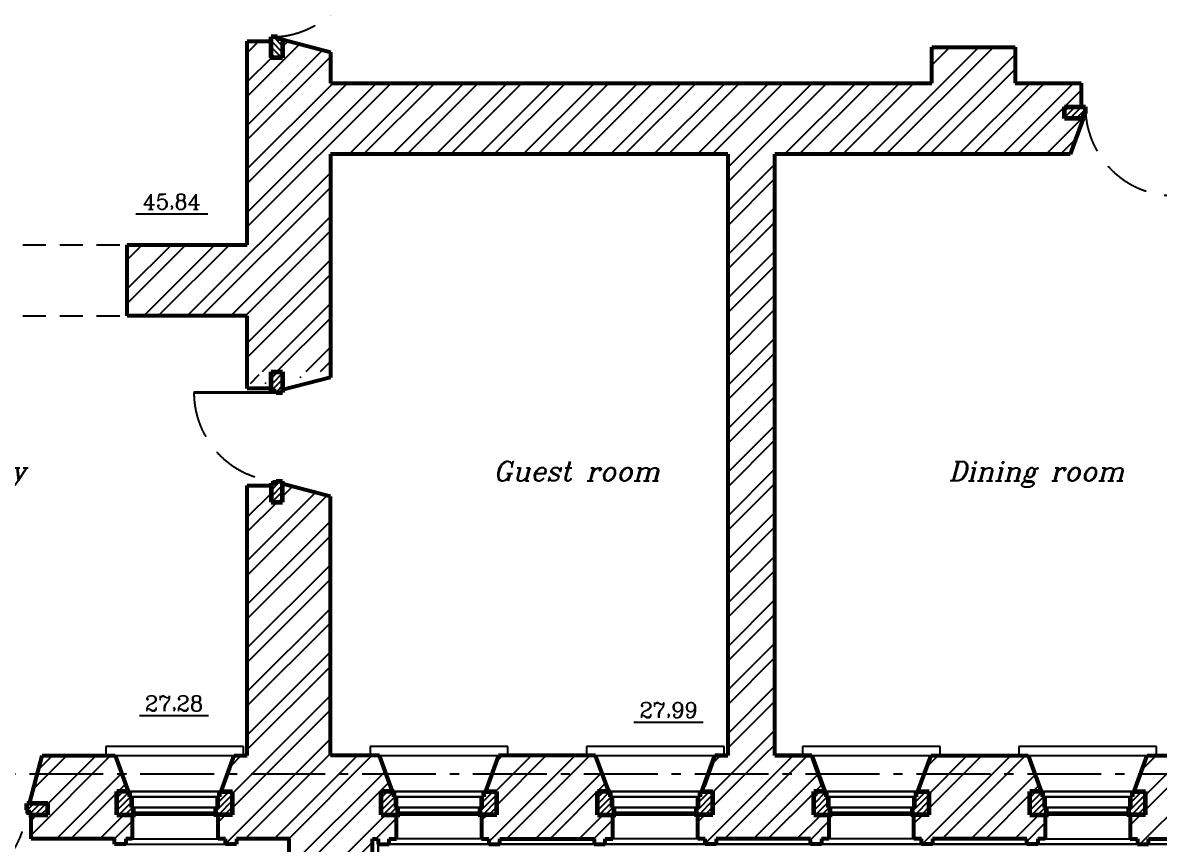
# Model space of a CAD drawing. Header units: millimetres. Extents: x 60 to 102290, y 34 to 65730.
# Drawn here: x 26999 to 39299, y 10881 to 19776 of the extents above; entities that cross this region are included whole.
import ezdxf
from ezdxf.enums import TextEntityAlignment as Align

# ---------------------------------------------------------------- set-up
doc = ezdxf.new("R2010")
doc.units = ezdxf.units.MM
for name, pattern in [('GOST2.303 4', [7, 5, -2, 0]), ('GOST2.303 6', [12, 8, -1.5, 1, -1.5]), ('SS2', [4, 2.5, -1.5])]:
    doc.linetypes.add(name, pattern=pattern)
doc.layers.add('axes', color=40, linetype='GOST2.303 6')
doc.layers.add('text', color=177, linetype='Continuous')
doc.styles.add('GOST 2.304', font='romanc.shx', dxfattribs={"oblique": 15})

msp = doc.modelspace()

# ---------------------------------------------------------------- linework, layer by layer
at = {"lineweight": 53, "ltscale": 100}
for p, q in [((29429.6, 17371), (29429.6, 19575.7)), ((29429.6, 19575.7), (29687.1, 19575.7)), ((29812.1, 19592.5), (30329.6, 19456.2)), ((30329.6, 19456.2), (30329.6, 19121)), ((36839.3, 19121), (36839.3, 19511)), ((36839.3, 19511), (37739.3, 19511)), ((37739.3, 19511), (37739.3, 19121)), ((30329.6, 19121), (36839.3, 19121)), ((37739.3, 19121), (38453.9, 19121)), ((38453.9, 19121), (38453.9, 18863.5)), ((38477.1, 18738.5), (38333.9, 18351)), ((34629.3, 18351), (30329.6, 18351)), ((30329.6, 18351), (30329.6, 15936.2)), ((34629.3, 18351), (34629.3, 11841)), ((35139.3, 11841), (35139.3, 18351)), ((37294.3, 18351), (35139.3, 18351)), ((38333.9, 18351), (37294.3, 18351)), ((28129.6, 16601), (28129.6, 17371)), ((28129.6, 17371), (29429.6, 17371)), ((29429.6, 16601), (28129.6, 16601)), ((29429.6, 15815.7), (29429.6, 16601)), ((30329.6, 15936.2), (29812.1, 15799.9)), ((29687.1, 15815.7), (29429.6, 15815.7)), ((29679.6, 15815.7), (29687.1, 15815.7)), ((29429.6, 11841), (29429.6, 14765.7)), ((29429.6, 14765.7), (29687.1, 14765.7)), ((30329.6, 14646.2), (29812.1, 14782.5)), ((30329.6, 11841), (30329.6, 14646.2)), ((27073.1, 11323.5), (27209.4, 11841)), ((27209.4, 11841), (27999.3, 11841)), ((27999.3, 11841), (28141.1, 11451)), ((29147.5, 11451), (29289.3, 11841)), ((29289.3, 11841), (29429.6, 11841)), ((30859.3, 11841), (30329.6, 11841)), ((31001.1, 11451), (30859.3, 11841)), ((32149.3, 11841), (32007.5, 11451)), ((33199.3, 11841), (32149.3, 11841)), ((33341.1, 11451), (33199.3, 11841)), ((34347.5, 11451), (34489.3, 11841)), ((34489.3, 11841), (34369.3, 11511)), ((34629.3, 11841), (34489.3, 11841)), ((34489.3, 11841), (34629.3, 11841)), ((35539.3, 11841), (35139.3, 11841)), ((35139.3, 11841), (35539.3, 11841)), ((35659.3, 11511), (35539.3, 11841)), ((35539.3, 11841), (35681.1, 11451)), ((36687.5, 11451), (36829.3, 11841)), ((36829.3, 11841), (37294.3, 11841)), ((37294.3, 11841), (37879.3, 11841)), ((37879.3, 11841), (38021.1, 11451)), ((39027.5, 11451), (39169.3, 11841)), ((39169.3, 11841), (40739.3, 11841)), ((27089.9, 10941), (27089.9, 11198.5)), ((28184.3, 11201), (28184.3, 10941)), ((29114.3, 10941), (29114.3, 11201)), ((31044.3, 10941), (31044.3, 11201)), ((31964.3, 11191), (31964.3, 11201)), ((31964.3, 11201), (31964.3, 10941)), ((33384.3, 10941), (33384.3, 11201)), ((34304.3, 10941), (34304.3, 11201)), ((35724.3, 11191), (35724.3, 11201)), ((35724.3, 11201), (35724.3, 10941)), ((36644.3, 10941), (36644.3, 11201)), ((38064.3, 11191), (38064.3, 11201)), ((38064.3, 11201), (38064.3, 10941)), ((38984.3, 11191), (38984.3, 11201)), ((38984.3, 11201), (38984.3, 10941)), ((27994.3, 10941), (27089.9, 10941)), ((27994.3, 10881), (27994.3, 10941)), ((28114.3, 10881), (27994.3, 10881)), ((28184.3, 10941), (28114.3, 10941)), ((28114.3, 10941), (28114.3, 10881)), ((29194.3, 10941), (29114.3, 10941)), ((29194.3, 10881), (29194.3, 10941)), ((29314.3, 10881), (29194.3, 10881)), ((29884.3, 10941), (29314.3, 10941)), ((29314.3, 10941), (29314.3, 10881)), ((29884.3, 9956.1), (29884.3, 10941)), ((30784.3, 9971.1), (30784.3, 10941)), ((30784.3, 10941), (30844.3, 10941)), ((30844.3, 10941), (30844.3, 10881)), ((30844.3, 10881), (30964.3, 10881)), ((30964.3, 10881), (30964.3, 10941)), ((30964.3, 10941), (31044.3, 10941)), ((31964.3, 10941), (32044.3, 10941)), ((32044.3, 10941), (32044.3, 10881)), ((32044.3, 10881), (32164.3, 10881)), ((32164.3, 10881), (32164.3, 10941)), ((32164.3, 10941), (33184.3, 10941)), ((33184.3, 10941), (33184.3, 10881)), ((33184.3, 10881), (33304.3, 10881)), ((33304.3, 10881), (33304.3, 10941)), ((33304.3, 10941), (33384.3, 10941)), ((34384.3, 10941), (34304.3, 10941)), ((34384.3, 10881), (34384.3, 10941)), ((34504.3, 10881), (34384.3, 10881)), ((35524.3, 10941), (34504.3, 10941)), ((34504.3, 10941), (34504.3, 10881)), ((35524.3, 10881), (35524.3, 10941)), ((35644.3, 10881), (35524.3, 10881)), ((35724.3, 10941), (35644.3, 10941)), ((35644.3, 10941), (35644.3, 10881)), ((36724.3, 10941), (36644.3, 10941)), ((36724.3, 10881), (36724.3, 10941)), ((36844.3, 10881), (36724.3, 10881)), ((37864.3, 10941), (36844.3, 10941)), ((36844.3, 10941), (36844.3, 10881)), ((37864.3, 10881), (37864.3, 10941)), ((37984.3, 10881), (37864.3, 10881)), ((38064.3, 10941), (37984.3, 10941)), ((37984.3, 10941), (37984.3, 10881)), ((38984.3, 10941), (39064.3, 10941)), ((39064.3, 10941), (39064.3, 10881)), ((39064.3, 10881), (39184.3, 10881)), ((39184.3, 10881), (39184.3, 10941)), ((39184.3, 10941), (41444.3, 10941))]:
    msp.add_line(p, q, dxfattribs=at)
at = {"lineweight": 25, "ltscale": 100}
for p, q in [((29429.6, 19450.2), (29555.1, 19575.7)), ((29687.1, 19579.1), (29812.1, 19454.1)), ((29712.2, 19621.3), (29812.1, 19521.5)), ((29799.6, 19601.3), (29812.1, 19588.8)), ((29812.1, 19518.4), (29870.8, 19577.1)), ((29429.6, 18978.8), (29995.1, 19544.3)), ((29429.6, 18664.5), (30243.9, 19478.8)), ((29687.1, 19511.8), (29802.5, 19396.3)), ((29687.1, 19444.4), (29735.2, 19396.3)), ((36188.2, 18351), (37348.2, 19511)), ((36345.3, 18351), (37505.3, 19511)), ((36839.3, 19473.6), (36876.7, 19511)), ((36839.3, 19316.5), (37033.8, 19511)), ((29429.6, 18507.3), (30329.6, 19407.3)), ((29429.6, 19135.9), (29690, 19396.3)), ((36659.6, 18351), (37739.3, 19430.7)), ((36816.8, 18351), (37739.3, 19273.5)), ((29429.6, 18193), (30357.7, 19121)), ((29429.6, 17721.5), (30829.1, 19121)), ((29429.6, 18035.8), (30514.8, 19121)), ((29429.6, 17564.4), (30986.3, 19121)), ((30530.6, 18351), (31300.6, 19121)), ((30687.8, 18351), (31457.8, 19121)), ((31002.1, 18351), (31772.1, 19121)), ((31159.2, 18351), (31929.2, 19121)), ((31473.5, 18351), (32243.5, 19121)), ((31630.7, 18351), (32400.7, 19121)), ((31945, 18351), (32715, 19121)), ((32102.1, 18351), (32872.1, 19121)), ((32416.4, 18351), (33186.4, 19121)), ((32573.6, 18351), (33343.6, 19121)), ((32887.9, 18351), (33657.9, 19121)), ((33045.1, 18351), (33815.1, 19121)), ((33359.4, 18351), (34129.4, 19121)), ((33516.5, 18351), (34286.5, 19121)), ((33830.8, 18351), (34600.8, 19121)), ((33988, 18351), (34758, 19121)), ((34302.3, 18351), (35072.3, 19121)), ((34459.5, 18351), (35229.5, 19121)), ((34773.8, 18351), (35543.8, 19121)), ((34930.9, 18351), (35700.9, 19121)), ((35245.2, 18351), (36015.2, 19121)), ((35402.4, 18351), (36172.4, 19121)), ((35716.7, 18351), (36486.7, 19121)), ((35873.8, 18351), (36643.8, 19121)), ((37131.1, 18351), (37901.1, 19121)), ((37288.2, 18351), (38058.2, 19121)), ((37602.5, 18351), (38372.5, 19121)), ((37759.7, 18351), (38453.9, 19045.3)), ((38390, 18863.5), (38274.6, 18748.1)), ((38322.6, 18863.5), (38274.6, 18815.5)), ((38457.3, 18863.5), (38332.3, 18738.5)), ((38499.6, 18838.4), (38399.7, 18738.5)), ((38074, 18351), (38461.5, 18738.5)), ((38479.6, 18751.1), (38467, 18738.5)), ((38231.2, 18351), (38394.1, 18514)), ((34629.3, 18206.6), (34773.8, 18351)), ((34629.3, 18049.4), (34930.9, 18351)), ((34629.3, 17735.1), (35139.3, 18245.1)), ((28780.6, 16601), (30329.6, 18150.1)), ((34629.3, 17577.9), (35139.3, 18087.9)), ((28937.8, 16601), (30329.6, 17992.9)), ((34629.3, 17263.6), (35139.3, 17773.6)), ((29252.1, 16601), (30329.6, 17678.6)), ((34629.3, 17106.5), (35139.3, 17616.5)), ((29409.2, 16601), (30329.6, 17521.5)), ((28129.6, 17364.5), (28136.2, 17371)), ((28129.6, 16893), (28607.7, 17371)), ((28129.6, 17207.3), (28293.4, 17371)), ((28129.6, 16735.8), (28764.8, 17371)), ((28309.1, 16601), (29079.1, 17371)), ((28466.3, 16601), (29236.3, 17371)), ((34629.3, 16792.2), (35139.3, 17302.2)), ((29429.6, 16307.1), (30329.6, 17207.1)), ((34629.3, 16635), (35139.3, 17145)), ((29429.6, 16150), (30329.6, 17050)), ((29595, 16001), (30329.6, 16735.7)), ((34629.3, 16320.7), (35139.3, 16830.7)), ((34629.3, 16163.5), (35139.3, 16673.5)), ((29747.1, 15996), (30329.6, 16578.5)), ((34629.3, 15849.2), (35139.3, 16359.2)), ((30066.4, 16001), (30329.6, 16264.2)), ((34629.3, 15692.1), (35139.3, 16202.1)), ((29759.4, 15996), (29687.1, 15923.8)), ((29692, 15996), (29687.1, 15991.2)), ((30223.6, 16001), (30329.6, 16107.1)), ((29465, 15871), (29559.6, 15965.7)), ((29622.1, 15871), (29632.1, 15881)), ((29679.6, 15928.5), (29687.1, 15936)), ((29812.1, 15981.4), (29687.1, 15856.4)), ((29812.1, 15914.1), (29689.1, 15791)), ((30001.1, 15935.7), (30011.1, 15945.7)), ((30097.7, 15875.1), (30103.6, 15881)), ((34629.3, 15377.8), (35139.3, 15887.8)), ((29812.1, 15846.7), (29743.1, 15777.7)), ((29812.1, 15779.4), (29803.8, 15771)), ((34629.3, 15220.6), (35139.3, 15730.6)), ((34629.3, 14906.3), (35139.3, 15416.3)), ((34629.3, 14749.2), (35139.3, 15259.2)), ((34629.3, 14434.8), (35139.3, 14944.8)), ((29429.6, 14735.6), (29459.7, 14765.7)), ((29787, 14811.3), (29687.1, 14711.5)), ((29699.7, 14791.3), (29687.1, 14778.8)), ((29812.1, 14769.1), (29687.1, 14644.1)), ((34629.3, 14277.7), (35139.3, 14787.7)), ((29429.6, 13949.8), (30168.4, 14688.6)), ((29429.6, 14421.3), (29687.1, 14678.8)), ((29429.6, 13792.7), (30292.8, 14655.9)), ((29812.1, 14701.8), (29696.7, 14586.3)), ((29812.1, 14646.6), (29919.7, 14754.2)), ((29429.6, 14264.1), (29751.8, 14586.3)), ((29812.1, 14634.4), (29764.1, 14586.3)), ((34629.3, 13963.4), (35139.3, 14473.4)), ((29429.6, 13478.4), (30329.6, 14378.4)), ((34629.3, 13806.2), (35139.3, 14316.2)), ((29429.6, 13321.2), (30329.6, 14221.2)), ((29429.6, 13006.9), (30329.6, 13906.9)), ((34629.3, 13491.9), (35139.3, 14001.9)), ((34629.3, 13334.8), (35139.3, 13844.8)), ((29429.6, 12849.7), (30329.6, 13749.7)), ((34629.3, 13020.5), (35139.3, 13530.5)), ((29429.6, 12535.4), (30329.6, 13435.4)), ((34629.3, 12863.3), (35139.3, 13373.3)), ((29429.6, 12378.3), (30329.6, 13278.3)), ((34629.3, 12549), (35139.3, 13059)), ((29429.6, 12064), (30329.6, 12964)), ((29429.6, 11906.8), (30329.6, 12806.8)), ((34629.3, 12391.8), (35139.3, 12901.8)), ((34629.3, 12077.5), (35139.3, 12587.5)), ((29269.3, 11432.2), (30329.6, 12492.5)), ((34629.3, 11920.4), (35139.3, 12430.4)), ((29269.3, 11275), (30329.6, 12335.4)), ((34864.3, 11841), (35139.3, 12116.1)), ((29389.3, 11941), (27899.9, 11941)), ((27899.9, 11941), (27899.9, 11841)), ((29194.3, 10885.7), (30329.6, 12021)), ((29389.3, 11841), (29389.3, 11941)), ((32249.3, 11941), (30759.9, 11941)), ((30759.9, 11941), (30759.9, 11841)), ((32249.3, 11841), (32249.3, 11941)), ((34589.3, 11941), (33099.9, 11941)), ((33099.9, 11941), (33099.9, 11841)), ((34589.3, 11841), (34589.3, 11941)), ((35021.4, 11841), (35139.3, 11958.9)), ((36929, 11940.2), (35439.6, 11940.2)), ((35439.6, 11940.2), (35439.6, 11840.2)), ((36929, 11840.2), (36929, 11940.2)), ((39269.3, 11941), (37779.9, 11941)), ((37779.9, 11941), (37779.9, 11841)), ((39269.3, 11841), (39269.3, 11941)), ((27089.9, 10981.5), (27949.5, 11841)), ((27113.4, 11476.4), (27478, 11841)), ((27169.6, 11689.8), (27320.8, 11841)), ((27269.3, 11318), (27792.3, 11841)), ((27899.9, 11841), (27999.9, 11841)), ((27999.3, 11841), (29289.3, 11841)), ((29246.7, 11723.9), (29363.8, 11841)), ((29289.3, 11841), (29389.3, 11841)), ((29406.8, 10941), (30329.6, 11863.9)), ((29721.1, 10941), (30621.1, 11841)), ((29878.2, 10941), (30778.2, 11841)), ((30759.9, 11841), (30859.9, 11841)), ((30859.3, 11841), (32149.3, 11841)), ((32044.3, 10906.9), (32978.4, 11841)), ((32116.9, 11451), (32506.9, 11841)), ((32124.5, 11772.9), (32192.6, 11841)), ((32129.3, 11306.2), (32664.1, 11841)), ((32149.3, 11841), (32249.3, 11841)), ((32235.6, 10941), (33135.6, 11841)), ((33099.9, 11841), (33199.9, 11841)), ((33199.3, 11841), (34489.3, 11841)), ((34384.3, 10889.6), (35335.7, 11841)), ((34454.6, 11745.7), (34549.9, 11841)), ((34469.3, 11446.1), (34864.3, 11841)), ((34469.3, 11288.9), (35021.4, 11841)), ((34489.3, 11841), (34589.3, 11841)), ((34592.9, 10941), (35492.9, 11841)), ((35439.6, 11840.2), (35539.6, 11840.2)), ((35539.3, 11841), (36829.3, 11841)), ((36733, 10881), (37693, 11841)), ((36784.7, 11718.5), (36907.3, 11841)), ((36809.3, 11428.8), (37221.6, 11841)), ((36809.3, 11271.6), (37378.7, 11841)), ((36829, 11840.2), (36929, 11840.2)), ((36950.2, 10941), (37850.2, 11841)), ((37779.9, 11841), (37879.9, 11841)), ((37879.3, 11841), (39169.3, 11841)), ((39090.4, 10881), (40050.4, 11841)), ((39114.8, 11691.3), (39264.6, 11841)), ((39149.3, 11411.4), (39578.9, 11841)), ((39149.3, 11254.3), (39736, 11841)), ((39169.3, 11841), (39269.3, 11841)), ((27363.8, 10941), (28069.8, 11647.1)), ((29884.3, 10632.8), (30921.5, 11670)), ((32549.9, 10941), (33266.1, 11657.3)), ((34907.2, 10941), (35610.7, 11644.6)), ((37264.5, 10941), (37955.3, 11631.9)), ((27520.9, 10941), (28019.3, 11439.4)), ((28154.7, 11451), (28019.3, 11315.6)), ((28087.3, 11451), (28019.3, 11383)), ((28020, 11451), (28019.3, 11450.3)), ((28030.9, 11451), (28111.7, 11531.8)), ((29232.3, 11451), (29109.3, 11328)), ((29165, 11451), (29129.3, 11415.3)), ((29884.3, 10475.6), (30963.4, 11554.7)), ((31014.7, 11451), (30879.3, 11315.6)), ((30947.3, 11451), (30879.3, 11383)), ((30880, 11451), (30879.3, 11450.3)), ((32092.3, 11451), (31969.3, 11328)), ((32025, 11451), (31989.3, 11415.3)), ((32707, 10941), (33308, 11542)), ((33354.7, 11451), (33219.3, 11315.6)), ((33287.3, 11451), (33219.3, 11383)), ((33220, 11451), (33219.3, 11450.3)), ((34432.3, 11451), (34309.3, 11328)), ((34365, 11451), (34329.3, 11415.3)), ((35694.7, 11451), (35559.3, 11315.6)), ((35627.3, 11451), (35559.3, 11383)), ((35560, 11451), (35559.3, 11450.3)), ((35574.3, 11451), (35652.6, 11529.3)), ((36772.3, 11451), (36649.3, 11328)), ((36705, 11451), (36669.3, 11415.3)), ((38034.7, 11451), (37899.3, 11315.6)), ((37967.3, 11451), (37899.3, 11383)), ((37900, 11451), (37899.3, 11450.3)), ((37931.7, 11451), (37997.2, 11516.6)), ((39112.3, 11451), (38989.3, 11328)), ((39045, 11451), (39009.3, 11415.3)), ((27052.6, 11323.5), (27044.3, 11315.2)), ((27120, 11323.5), (27051, 11254.5)), ((27187.3, 11323.5), (27064.3, 11200.5)), ((27254.7, 11323.5), (27129.7, 11198.5)), ((28166, 11395), (28019.3, 11248.3)), ((28179.3, 11340.9), (28039.4, 11201)), ((29269.3, 11420.7), (29089.3, 11240.6)), ((29269.3, 11353.3), (29117, 11201)), ((31026, 11395), (30879.3, 11248.3)), ((31039.3, 11340.9), (30899.4, 11201)), ((32129.3, 11420.7), (31949.3, 11240.6)), ((32129.3, 11353.3), (31977, 11201)), ((33366, 11395), (33219.3, 11248.3)), ((33379.3, 11340.9), (33239.4, 11201)), ((34469.3, 11420.7), (34289.3, 11240.6)), ((34469.3, 11353.3), (34317, 11201)), ((35064.3, 10941), (35559.3, 11436)), ((35706, 11395), (35559.3, 11248.3)), ((35719.3, 11340.9), (35579.4, 11201)), ((36809.3, 11420.7), (36629.3, 11240.6)), ((36809.3, 11353.3), (36657, 11201)), ((37421.7, 10941), (37899.3, 11418.7)), ((38046, 11395), (37899.3, 11248.3)), ((38059.3, 11340.9), (37919.4, 11201)), ((39149.3, 11420.7), (38969.3, 11240.6)), ((39149.3, 11353.3), (38997, 11201)), ((27089.9, 11138.7), (27149.8, 11198.5)), ((27269.3, 11270.8), (27197, 11198.5)), ((27269.3, 11203.4), (27264.4, 11198.5)), ((27835.2, 10941), (28095.2, 11201)), ((28185.8, 11280), (28106.8, 11201)), ((28199.3, 11226.2), (28174.1, 11201)), ((29072.7, 11224), (29069.3, 11220.6)), ((29114.3, 11120), (29195.3, 11201)), ((29269.3, 11285.9), (29184.4, 11201)), ((29269.3, 11218.6), (29251.7, 11201)), ((29884.3, 10161.3), (30924, 11201)), ((31045.8, 11280), (30966.8, 11201)), ((31059.3, 11226.2), (31034.1, 11201)), ((31932.7, 11224), (31929.3, 11220.6)), ((31964.3, 11141.2), (32024.1, 11201)), ((32129.3, 11285.9), (32044.4, 11201)), ((32129.3, 11218.6), (32111.7, 11201)), ((33021.3, 10941), (33281.3, 11201)), ((33385.8, 11280), (33306.8, 11201)), ((33399.3, 11226.2), (33374.1, 11201)), ((34272.7, 11224), (34269.3, 11220.6)), ((34304.3, 11123.9), (34381.4, 11201)), ((34469.3, 11285.9), (34384.4, 11201)), ((34469.3, 11218.6), (34451.7, 11201)), ((35378.6, 10941), (35638.6, 11201)), ((35725.8, 11280), (35646.8, 11201)), ((35739.3, 11226.2), (35714.1, 11201)), ((36612.7, 11224), (36609.3, 11220.6)), ((36644.3, 11106.6), (36738.7, 11201)), ((36809.3, 11285.9), (36724.4, 11201)), ((36809.3, 11218.6), (36791.7, 11201)), ((37736, 10941), (37996, 11201)), ((38065.8, 11280), (37986.8, 11201)), ((38079.3, 11226.2), (38054.1, 11201)), ((38952.7, 11224), (38949.3, 11220.6)), ((38984.3, 11089.3), (39096, 11201)), ((39149.3, 11285.9), (39064.4, 11201)), ((39149.3, 11218.6), (39131.7, 11201)), ((27992.4, 10941), (28184.3, 11132.9)), ((30821.2, 10941), (31044.3, 11164.2)), ((33178.5, 10941), (33384.3, 11146.8)), ((35524.3, 10929.5), (35724.3, 11129.5)), ((37864.3, 10912.2), (38064.3, 11112.2)), ((28184.3, 10941), (29114.3, 10941)), ((29884.3, 10004.2), (30784.3, 10904.2)), ((31964.3, 10941), (31044.3, 10941)), ((34304.3, 10941), (33384.3, 10941)), ((36644.3, 10941), (35724.3, 10941)), ((38064.3, 10941), (38984.3, 10941))]:
    msp.add_line(p, q, dxfattribs=at)
at = {"lineweight": 60, "ltscale": 100}
for p, q in [((29687.1, 19396.3), (29687.1, 19621.3)), ((29756.1, 19621.3), (29687.1, 19621.3)), ((29756.1, 19621.3), (29756.1, 19601.3)), ((29812.1, 19601.3), (29756.1, 19601.3)), ((29812.1, 19601.3), (29812.1, 19396.3)), ((29812.1, 19396.3), (29687.1, 19396.3)), ((38274.6, 18863.5), (38499.6, 18863.5)), ((38274.6, 18738.5), (38274.6, 18863.5)), ((38499.6, 18794.5), (38499.6, 18863.5)), ((38479.6, 18738.5), (38274.6, 18738.5)), ((38499.6, 18794.5), (38479.6, 18794.5)), ((38479.6, 18738.5), (38479.6, 18794.5)), ((29687.1, 15791), (29687.1, 15996)), ((29687.1, 15996), (29812.1, 15996)), ((29812.1, 15996), (29812.1, 15771)), ((29687.1, 15791), (29743.1, 15791)), ((29743.1, 15771), (29743.1, 15791)), ((29743.1, 15771), (29812.1, 15771)), ((29687.1, 14791.3), (29687.1, 14586.3)), ((29687.1, 14791.3), (29743.1, 14791.3)), ((29743.1, 14811.3), (29743.1, 14791.3)), ((29743.1, 14811.3), (29812.1, 14811.3)), ((29812.1, 14586.3), (29812.1, 14811.3)), ((29687.1, 14586.3), (29812.1, 14586.3)), ((28159.3, 11451), (28019.3, 11451)), ((28019.3, 11201), (28019.3, 11451)), ((28159.3, 11395), (28159.3, 11451)), ((29129.3, 11451), (29269.3, 11451)), ((29129.3, 11395), (29129.3, 11451)), ((29269.3, 11201), (29269.3, 11451)), ((31019.3, 11451), (30879.3, 11451)), ((30879.3, 11201), (30879.3, 11451)), ((31019.3, 11395), (31019.3, 11451)), ((31989.3, 11451), (32129.3, 11451)), ((31989.3, 11395), (31989.3, 11451)), ((32129.3, 11201), (32129.3, 11451)), ((33359.3, 11451), (33219.3, 11451)), ((33219.3, 11201), (33219.3, 11451)), ((33359.3, 11395), (33359.3, 11451)), ((34329.3, 11451), (34469.3, 11451)), ((34329.3, 11395), (34329.3, 11451)), ((34469.3, 11201), (34469.3, 11451)), ((35699.3, 11451), (35559.3, 11451)), ((35559.3, 11201), (35559.3, 11451)), ((35699.3, 11395), (35699.3, 11451)), ((36669.3, 11451), (36809.3, 11451)), ((36669.3, 11395), (36669.3, 11451)), ((36809.3, 11201), (36809.3, 11451)), ((38039.3, 11451), (37899.3, 11451)), ((37899.3, 11201), (37899.3, 11451)), ((38039.3, 11395), (38039.3, 11451)), ((39009.3, 11451), (39149.3, 11451)), ((39009.3, 11395), (39009.3, 11451)), ((39149.3, 11201), (39149.3, 11451)), ((27269.3, 11323.5), (27044.3, 11323.5)), ((27044.3, 11254.5), (27044.3, 11323.5)), ((27269.3, 11198.5), (27269.3, 11323.5)), ((28179.3, 11395), (28159.3, 11395)), ((28179.3, 11280), (28179.3, 11395)), ((29109.3, 11280), (29109.3, 11395)), ((29109.3, 11395), (29129.3, 11395)), ((31039.3, 11395), (31019.3, 11395)), ((31039.3, 11280), (31039.3, 11395)), ((31969.3, 11280), (31969.3, 11395)), ((31969.3, 11395), (31989.3, 11395)), ((33379.3, 11395), (33359.3, 11395)), ((33379.3, 11280), (33379.3, 11395)), ((34309.3, 11280), (34309.3, 11395)), ((34309.3, 11395), (34329.3, 11395)), ((35719.3, 11395), (35699.3, 11395)), ((35719.3, 11280), (35719.3, 11395)), ((36649.3, 11280), (36649.3, 11395)), ((36649.3, 11395), (36669.3, 11395)), ((38059.3, 11395), (38039.3, 11395)), ((38059.3, 11280), (38059.3, 11395)), ((38989.3, 11280), (38989.3, 11395)), ((38989.3, 11395), (39009.3, 11395)), ((27044.3, 11254.5), (27064.3, 11254.5)), ((27064.3, 11198.5), (27064.3, 11254.5)), ((27064.3, 11198.5), (27269.3, 11198.5)), ((28019.3, 11201), (28219.3, 11201)), ((28179.3, 11280), (28199.3, 11280)), ((28199.3, 11224), (28199.3, 11280)), ((28199.3, 11224), (28219.3, 11224)), ((28219.3, 11201), (28219.3, 11224)), ((29069.3, 11201), (29069.3, 11224)), ((29089.3, 11224), (29069.3, 11224)), ((29269.3, 11201), (29069.3, 11201)), ((29089.3, 11224), (29089.3, 11280)), ((29109.3, 11280), (29089.3, 11280)), ((30879.3, 11201), (31079.3, 11201)), ((31039.3, 11280), (31059.3, 11280)), ((31059.3, 11224), (31059.3, 11280)), ((31059.3, 11224), (31079.3, 11224)), ((31079.3, 11201), (31079.3, 11224)), ((31929.3, 11201), (31929.3, 11224)), ((31949.3, 11224), (31929.3, 11224)), ((32129.3, 11201), (31929.3, 11201)), ((31949.3, 11224), (31949.3, 11280)), ((31969.3, 11280), (31949.3, 11280)), ((33219.3, 11201), (33419.3, 11201)), ((33379.3, 11280), (33399.3, 11280)), ((33399.3, 11224), (33399.3, 11280)), ((33399.3, 11224), (33419.3, 11224)), ((33419.3, 11201), (33419.3, 11224)), ((34269.3, 11201), (34269.3, 11224)), ((34289.3, 11224), (34269.3, 11224)), ((34469.3, 11201), (34269.3, 11201)), ((34289.3, 11224), (34289.3, 11280)), ((34309.3, 11280), (34289.3, 11280)), ((35559.3, 11201), (35759.3, 11201)), ((35719.3, 11280), (35739.3, 11280)), ((35739.3, 11224), (35739.3, 11280)), ((35739.3, 11224), (35759.3, 11224)), ((35759.3, 11201), (35759.3, 11224)), ((36609.3, 11201), (36609.3, 11224)), ((36629.3, 11224), (36609.3, 11224)), ((36809.3, 11201), (36609.3, 11201)), ((36629.3, 11224), (36629.3, 11280)), ((36649.3, 11280), (36629.3, 11280)), ((37899.3, 11201), (38099.3, 11201)), ((38059.3, 11280), (38079.3, 11280)), ((38079.3, 11224), (38079.3, 11280)), ((38079.3, 11224), (38099.3, 11224)), ((38099.3, 11201), (38099.3, 11224)), ((38949.3, 11201), (38949.3, 11224)), ((38969.3, 11224), (38949.3, 11224)), ((39149.3, 11201), (38949.3, 11201)), ((38969.3, 11224), (38969.3, 11280)), ((38989.3, 11280), (38969.3, 11280))]:
    msp.add_line(p, q, dxfattribs=at)
at = {"lineweight": 30, "ltscale": 100}
for p, q in [((38453.9, 19121), (38453.9, 18871)), ((29812.1, 14782.5), (30069.6, 14714.7)), ((39169.3, 11841), (39125.6, 11721)), ((28046.6, 11711), (28119.3, 11511)), ((29242, 11711), (29169.3, 11511)), ((30906.6, 11711), (31001.1, 11451)), ((32102, 11711), (32029.3, 11511)), ((33246.6, 11711), (33319.3, 11511)), ((37926.6, 11711), (38021.1, 11451)), ((39122, 11711), (39027.5, 11451)), ((27088.9, 11383.5), (27140.9, 11581)), ((29129.3, 11451), (28159.3, 11451)), ((31989.3, 11451), (31019.3, 11451)), ((34329.3, 11451), (33359.3, 11451)), ((36669.3, 11451), (35699.3, 11451)), ((39009.3, 11451), (38039.3, 11451)), ((29109.3, 11395), (28179.3, 11395)), ((31969.3, 11395), (31039.3, 11395)), ((34309.3, 11395), (33379.3, 11395)), ((36649.3, 11395), (35719.3, 11395)), ((38989.3, 11395), (38059.3, 11395)), ((29089.3, 11280), (28199.3, 11280)), ((29069.3, 11224), (28219.3, 11224)), ((29069.3, 11201), (28219.3, 11201)), ((31949.3, 11280), (31059.3, 11280)), ((31929.3, 11224), (31079.3, 11224)), ((31929.3, 11201), (31079.3, 11201)), ((34289.3, 11280), (33399.3, 11280)), ((34269.3, 11224), (33419.3, 11224)), ((34269.3, 11201), (33419.3, 11201)), ((36629.3, 11280), (35739.3, 11280)), ((36609.3, 11224), (35759.3, 11224)), ((36609.3, 11201), (35759.3, 11201)), ((38969.3, 11280), (38079.3, 11280)), ((38949.3, 11224), (38099.3, 11224)), ((38949.3, 11201), (38099.3, 11201)), ((31044.3, 10941), (31044.3, 11191)), ((31044.3, 11191), (31044.3, 10941)), ((34304.3, 10941), (34304.3, 11191)), ((34304.3, 10941), (34304.3, 11191)), ((35724.3, 10941), (35724.3, 11191)), ((35724.3, 11191), (35724.3, 10941)), ((36644.3, 10941), (36644.3, 11191)), ((36644.3, 10941), (36644.3, 11191)), ((30844.3, 10881), (42924.3, 10881)), ((30844.6, 10881.2), (30844.6, 7111))]:
    msp.add_line(p, q, dxfattribs=at)
at = {"linetype": 'SS2', "lineweight": 25, "ltscale": 100}
for p, q in [((24999.3, 17371), (28129.3, 17371)), ((24999.3, 16601), (28129.3, 16601))]:
    msp.add_line(p, q, dxfattribs=at)
at = {"lineweight": 40, "ltscale": 100}
msp.add_line((29812.1, 15771), (28852.1, 15771), dxfattribs=at)
at = {"ltscale": 100}
msp.add_line((28114.3, 10881), (29194.3, 10881), dxfattribs=at)
at = {"linetype": 'GOST2.303 4', "ltscale": 100}
for centre, start, end in [((29687.4, 20581), 269.98206, 0), ((39459.3, 18863.2), 179.98206, 270), ((29811.8, 15771), 180, 270.01794), ((26084.6, 11323.2), 270, 0.01794)]:
    msp.add_arc(centre, 959.7, start, end, dxfattribs=at)
at = {"layer": 'axes', "ltscale": 100, "extrusion": (0, 1, 0)}
msp.add_line((45871.5, 11641), (1560, 11641), dxfattribs=at)
at = {"layer": 'text', "linetype": 'Continuous', "ltscale": 50}
for p, q in [((28221.9, 17705.6), (29001.9, 17705.6)), ((28262.1, 12274), (29011.5, 12274)), ((33613.6, 12201.7), (34363, 12201.7))]:
    msp.add_line(p, q, dxfattribs=at)

# ---------------------------------------------------------------- texts
at = {"layer": 'text', "linetype": 'Continuous', "ltscale": 50, "style": 'GOST 2.304'}
for s, p in [('45,84', (28611.9, 17838.1)), ('27,28', (28636.8, 12406.5)), ('27,99', (33988.3, 12334.2))]:
    msp.add_text(s, height=166.67, dxfattribs=at).set_placement(p, align=Align.MIDDLE_CENTER)
at = {"layer": 'text', "linetype": 'Continuous', "ltscale": 90, "style": 'GOST 2.304', "oblique": 15}
for s, height, p in [('Lobby', 208.33, (26588.5, 14920.6)), ('Guest room ', 208.333, (33064.5, 14920.6)), ('Dining room', 208.333, (37970.4, 14920.6))]:
    msp.add_text(s, height=height, dxfattribs=at).set_placement(p, align=Align.MIDDLE_CENTER)

doc.saveas('drawing.dxf')
